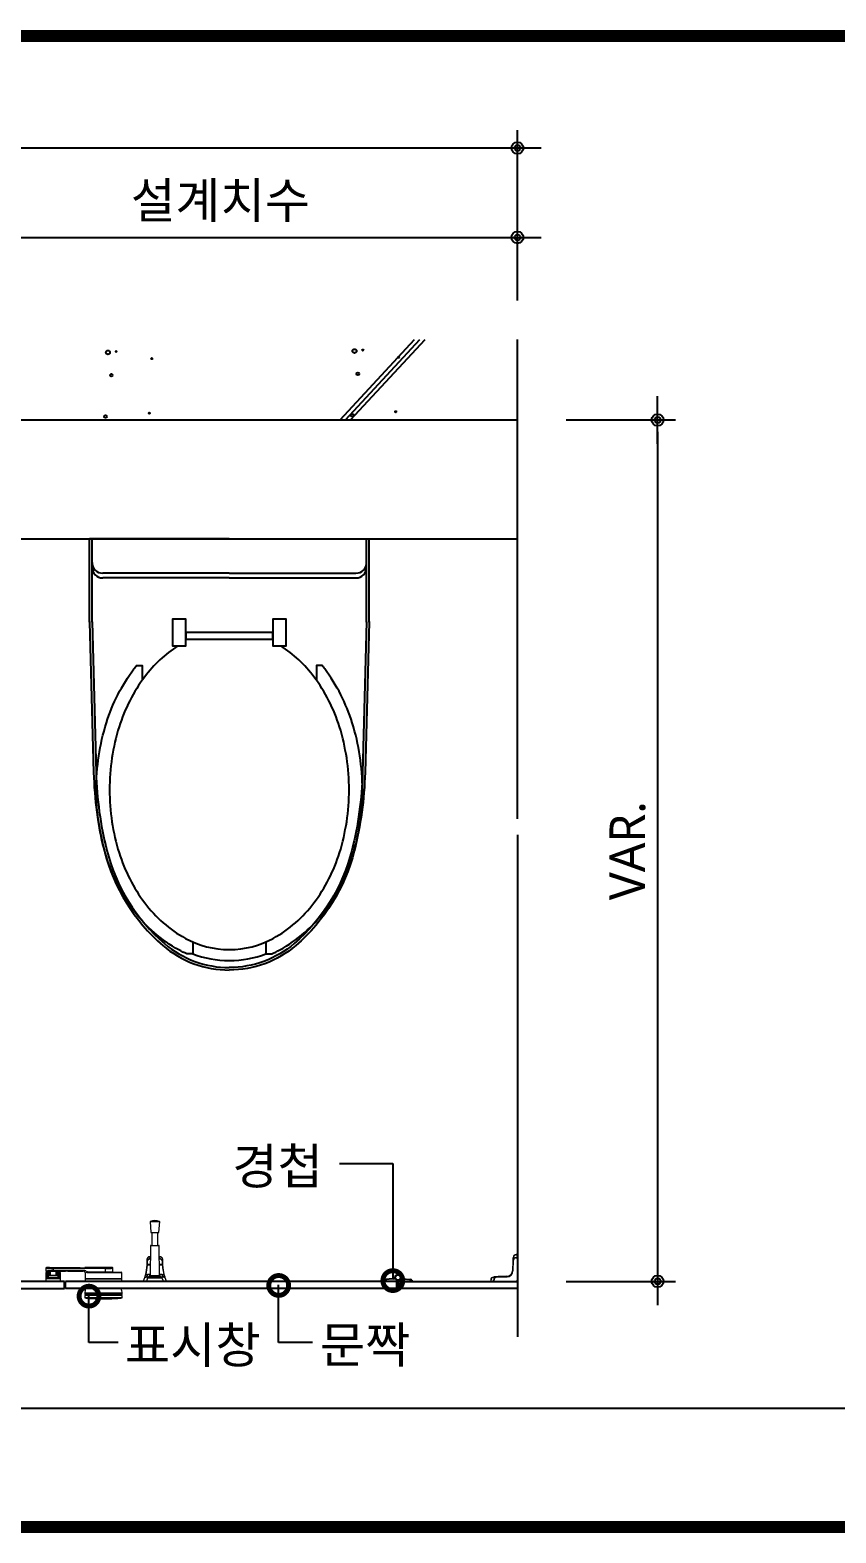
# Model space of a CAD drawing. Extents: x -256 to 8104, y -176 to 5714.
# Drawn here: x 3810 to 4488, y 2764 to 4029 of the extents above; entities that cross this region are included whole.
import ezdxf
from ezdxf.enums import TextEntityAlignment as Align

# ---------------------------------------------------------------- set-up
doc = ezdxf.new("R2010")
doc.units = 0
doc.header["$LTSCALE"] = 30
doc.layers.get('0').update_dxf_attribs({"linetype": 'CONTINUOUS'})
doc.layers.get('DEFPOINTS').update_dxf_attribs({"linetype": 'CONTINUOUS'})
for name, color, linetype in [('0_toilet', 6, 'CONTINUOUS'), ('DIM', 7, 'CONTINUOUS'), ('HAT', 8, 'CONTINUOUS'), ('경첩', 4, 'CONTINUOUS'), ('문자', 3, 'CONTINUOUS'), ('부자재', 4, 'CONTINUOUS'), ('옷걸이', 4, 'CONTINUOUS'), ('잠금쇠(회전형)', 4, 'CONTINUOUS'), ('치수', 1, 'CONTINUOUS'), ('해치', 8, 'CONTINUOUS')]:
    doc.layers.add(name, color=color, linetype=linetype)
doc.styles.add('돋움', font='malgun.ttf')
doc.dimstyles.new('10', dxfattribs={"dimscale": 10, "dimtxt": 3, "dimasz": 1, "dimexe": 1.5, "dimexo": 2, "dimgap": 1, "dimtad": 1, "dimdec": 0, "dimlunit": 6, "dimtxsty": '돋움', "dimblk": 'DIMDOT', "dimcen": -1, "dimdle": 1.5, "dimclrt": 3, "dimazin": 3, "dimtfac": 1, "dimtdec": 0, "dimtix": 1, "dimtmove": 2, "dimatfit": 3, "dimldrblk": 'DIMDOT', "dimarcsym": 0})

# ---------------------------------------------------------------- blocks, each defined once
blk = doc.blocks.new('DIMDOT')
at = {"linetype": 'Continuous'}
blk.add_line((-2, 0), (2, 0), dxfattribs=at)
for radius in [0.5, 0.25]:
    blk.add_circle((0, 0), radius, dxfattribs=at)
blk = doc.blocks.new('*D345')
at = {"layer": 'DEFPOINTS', "color": 0}
for p in [(162562.7, 3876.8), (162562.7, 3151.8), (162659.6, 3151.8)]:
    blk.add_point(p, dxfattribs=at)
at = {"layer": 'DIM', "color": 0, "lineweight": -2, "ltscale": 10}
for p, q in [((162582.7, 3876.8), (162674.6, 3876.8)), ((162659.6, 3866.8), (162659.6, 3161.8)), ((162582.7, 3151.8), (162674.6, 3151.8))]:
    blk.add_line(p, q, dxfattribs=at)
at = {"layer": 'DIM', "color": 0, "lineweight": -2, "xscale": 10, "yscale": 10, "zscale": 10}
for p, rotation in [((162659.6, 3876.8), 90), ((162659.6, 3151.8), 270)]:
    blk.add_blockref('DIMDOT', p, dxfattribs=dict(at, rotation=rotation))
at = {"layer": 'DIM', "color": 3, "insert": (162634.4, 3514.3), "char_height": 30, "attachment_point": 5, "rotation": 90, "style": '돋움'}
blk.add_mtext('VAR.', dxfattribs=at)
blk = doc.blocks.new('_DOTSMALL')
at = {"color": 0, "linetype": 'ByBlock', "const_width": 0.5}
blk.add_lwpolyline([(-0.0625, 0, 1), (0.0625, 0, 1)], format="xyb", close=True, dxfattribs=at)
blk = doc.blocks.new('A$C63EC304E')
at = {"layer": '치수', "color": 1, "xscale": 2.5, "yscale": 2.5, "zscale": 2.5, "rotation": 234.3098741996962}
blk.add_blockref('_DOTSMALL', (0.312, 0.312), dxfattribs=at)
blk = doc.blocks.new('A$C2BC9653E')
at = {"layer": '치수', "xscale": 0.3333333333333333, "yscale": 0.3333333333333333, "zscale": 0.3333333333333333}
blk.add_blockref('A$C63EC304E', (0, 0), dxfattribs=at)
blk = doc.blocks.new('A$C7FC71301')
at = {"layer": '치수', "rotation": 180}
blk.add_blockref('A$C2BC9653E', (0.208, 0.208), dxfattribs=at)
blk = doc.blocks.new('A$C4A20372B')
at = {"layer": '치수'}
blk.add_blockref('A$C7FC71301', (0, 0), dxfattribs=at)
blk = doc.blocks.new('A$C566469F5')
at = {"layer": '치수'}
blk.add_blockref('A$C4A20372B', (0, 0), dxfattribs=at)
blk = doc.blocks.new('A$C7E317CD4')
at = {"layer": '해치', "xscale": 2, "yscale": 2, "zscale": 2}
blk.add_blockref('A$C566469F5', (0, 0), dxfattribs=at)
blk = doc.blocks.new('A$C601D7F27')
at = {"layer": '치수'}
blk.add_blockref('A$C7E317CD4', (0, 0), dxfattribs=at)
blk = doc.blocks.new('A$C38802C08')
at = {"layer": '치수'}
blk.add_blockref('A$C601D7F27', (0, 0), dxfattribs=at)
blk = doc.blocks.new('*D346')
at = {"layer": 'DEFPOINTS', "color": 0}
for p in [(162541.7, 4030.4), (162041.7, 3957.3), (162541.7, 3957.3)]:
    blk.add_point(p, dxfattribs=at)
at = {"layer": 'DIM', "color": 0, "lineweight": -2, "ltscale": 10}
for p, q in [((162041.7, 3977.3), (162041.7, 4045.4)), ((162541.7, 3977.3), (162541.7, 4045.4)), ((162051.7, 4030.4), (162531.7, 4030.4))]:
    blk.add_line(p, q, dxfattribs=at)
at = {"layer": 'DIM', "color": 0, "lineweight": -2, "xscale": 10, "yscale": 10, "zscale": 10, "rotation": 180}
blk.add_blockref('DIMDOT', (162041.7, 4030.4), dxfattribs=at)
at = {"layer": 'DIM', "color": 0, "lineweight": -2, "xscale": 10, "yscale": 10, "zscale": 10}
blk.add_blockref('DIMDOT', (162541.7, 4030.4), dxfattribs=at)
at = {"layer": 'DIM', "color": 3, "insert": (162291.7, 4060), "char_height": 30, "attachment_point": 5, "style": '돋움'}
blk.add_mtext('설계치수', dxfattribs=at)
blk = doc.blocks.new('*D347')
at = {"layer": 'DEFPOINTS', "color": 0}
for p in [(162541.7, 4105.7), (161041.7, 3957.3), (162541.7, 3957.3)]:
    blk.add_point(p, dxfattribs=at)
at = {"layer": 'DIM', "color": 0, "lineweight": -2, "ltscale": 10}
for p, q in [((161041.7, 3977.3), (161041.7, 4120.7)), ((162541.7, 3977.3), (162541.7, 4120.7)), ((161051.7, 4105.7), (162531.7, 4105.7))]:
    blk.add_line(p, q, dxfattribs=at)
at = {"layer": 'DIM', "color": 0, "lineweight": -2, "xscale": 10, "yscale": 10, "zscale": 10, "rotation": 180}
blk.add_blockref('DIMDOT', (161041.7, 4105.7), dxfattribs=at)
at = {"layer": 'DIM', "color": 0, "lineweight": -2, "xscale": 10, "yscale": 10, "zscale": 10}
blk.add_blockref('DIMDOT', (162541.7, 4105.7), dxfattribs=at)
at = {"layer": 'DIM', "color": 3, "insert": (161791.7, 4135.4), "char_height": 30, "attachment_point": 5, "style": '돋움'}
blk.add_mtext('설계치수', dxfattribs=at)
blk = doc.blocks.new('A$C10E41893')
at = {"layer": '부자재'}
for p, q in [((6.5, 0), (6.5, 196)), ((123.3, 196), (6.5, 196)), ((123.3, 192.5), (6.5, 192.5)), ((54.8, 0), (54.8, 177.5)), ((61.4, 0), (61.4, 177.5)), ((6.5, 0), (6.5, -196)), ((54.8, 0), (54.8, -177.5)), ((61.4, 0), (61.4, -177.5)), ((123.3, -192.5), (6.5, -192.5)), ((123.3, -196), (6.5, -196))]:
    blk.add_line(p, q, dxfattribs=at)
for points in [[(122.7, 196, -0.012538), (123.3, 196), (334.6, 190.3, -0.055395), (444.7, 175.1, -0.154276), (576.9, 93.3, -0.179504), (611.5, 0, -0.179504)], [(122.8, 192.5, -0.012538), (123.2, 192.5), (334.5, 186.8, -0.055395), (443.8, 171.7, -0.154276), (574.3, 91, -0.179504), (608, 0, -0.179504)], [(572, 51.4), (588.8, 51.4), (588.8, 59.6, 0.021185), (583.3, 70.7, 0.106084), (528.4, 133.7, 0.085733), (452.6, 172.4, 0.075373), (358.7, 186.6, 0.075373), (264.8, 172.4, 0.085733), (189, 133.7, 0.007337), (184.4, 130.1), (184.4, 122), (204.7, 122)], [(156.7, -72, 0.089162), (200.2, -118.7, 0.085733), (270.3, -154.5, 0.075373), (358.7, -167.9, 0.075373), (447.1, -154.5, 0.085733), (517.2, -118.7, 0.106084), (567, -61.6, 0.126931), (582.8, 0, 0.126931), (567, 61.6, 0.106084), (517.2, 118.7, 0.085733), (447.1, 154.5, 0.075373), (358.7, 167.9, 0.075373), (270.3, 154.5, 0.085733), (200.2, 118.7, 0.089162), (156.7, 72)], [(588.8, -51.4, 0.090214), (598.2, 0, 0.090214), (588.8, 51.4, 0.106084)], [(122.7, -196, 0.012538), (123.3, -196), (334.6, -190.3, 0.055395), (444.7, -175.1, 0.154276), (576.9, -93.3, 0.179504), (611.5, 0, 0.179504)], [(122.8, -192.5, 0.012538), (123.2, -192.5), (334.5, -186.8, 0.055395), (443.8, -171.7, 0.154276), (574.3, -91, 0.179504), (608, 0, 0.179504)], [(572, -51.4), (588.8, -51.4), (588.8, -59.6, -0.021185), (583.3, -70.7, -0.106084), (528.4, -133.7, -0.085733), (452.6, -172.4, -0.075373), (358.7, -186.6, -0.075373), (264.8, -172.4, -0.085733), (189, -133.7, -0.007337), (184.4, -130.1), (184.4, -122), (204.7, -122)]]:
    blk.add_lwpolyline(points, format="xyb", dxfattribs=at)
blk.add_lwpolyline([(138, -60.8), (119.3, -60.8), (119.3, -79.5), (156.7, -79.5), (156.7, -60.8), (138, -60.8), (147.3, -60.8), (147.3, 60.8), (138, 60.8), (156.7, 60.8), (156.7, 79.5), (119.3, 79.5), (119.3, 60.8), (138, 60.8), (138, -60.8), (119.3, -60.8)], dxfattribs=at)
for centre, start, end in [((39.8, 177.5), 0, 90), ((46.4, 177.5), 0, 90), ((39.8, -177.5), 270, 0), ((46.4, -177.5), 270, 0)]:
    blk.add_arc(centre, 15, start, end, dxfattribs=at)
blk = doc.blocks.new('AURA_16', base_point=(158321.5, 175.8))
for p, q in [((162541.7, 3541), (162541.7, 3944.6)), ((161041.7, 3876.8), (162541.7, 3876.8)), ((161041.7, 3776.8), (162541.7, 3776.8)), ((162541.7, 3527.6), (162541.7, 3105.1))]:
    blk.add_line(p, q)
at = {"color": 8}
for p, q in [((160805.6, 3045), (162768.2, 3045)), ((162768.2, 3045), (164153.5, 3045))]:
    blk.add_line(p, q, dxfattribs=at)
at = {"color": 8, "const_width": 10}
for points in [[(160805.6, 4199.9), (164153.5, 4199.9)], [(158368.9, 2945), (164153.5, 2945)]]:
    blk.add_lwpolyline(points, dxfattribs=at)
at = {"layer": '0_toilet'}
for p, q in [((162160.7, 3151.8), (161931.7, 3151.8)), ((162160.7, 3145.8), (162160.7, 3151.8)), ((162440.3, 3151.8), (162161.4, 3151.8)), ((162161.4, 3145.8), (162161.4, 3151.8)), ((162440.3, 3145.8), (162440.3, 3151.8)), ((162441.8, 3151.8), (162541.7, 3151.8)), ((162441.8, 3145.8), (162441.8, 3151.8)), ((161931.7, 3145.8), (162160.7, 3145.8)), ((162440.3, 3145.8), (162161.4, 3145.8)), ((162541.7, 3145.8), (162441.8, 3145.8))]:
    blk.add_line(p, q, dxfattribs=at)
at = {"layer": '경첩', "color": 4, "linetype": 'Continuous', "lineweight": 15}
for p, q in [((162537.6, 3163.4), (162537.5, 3163)), ((162537.5, 3163), (162537.8, 3162.7)), ((162537.5, 3162.7), (162537.8, 3162.5)), ((162537.5, 3162.7), (162537.5, 3161.8)), ((162537.7, 3166.3), (162537.6, 3163.4)), ((162537.6, 3163.4), (162537.8, 3163.2)), ((162537.6, 3163.4), (162537.8, 3163.1)), ((162538.1, 3169.6), (162537.7, 3160.6)), ((162537.7, 3167.3), (162538, 3167)), ((162537.7, 3167.3), (162537.7, 3166.6)), ((162537.7, 3166.6), (162538, 3166.4)), ((162537.7, 3166.3), (162537.9, 3166)), ((162537.9, 3171), (162537.8, 3168.3)), ((162537.8, 3168.3), (162538, 3168)), ((162537.8, 3167.6), (162538, 3167.4)), ((162537.9, 3171), (162538.2, 3170.7)), ((162537.9, 3160.6), (162538.4, 3169.6)), ((162538, 3171.6), (162538.2, 3171.4)), ((162538.2, 3172.1), (162538.1, 3169.6)), ((162538.4, 3170.6), (162538.5, 3172.1)), ((162540.5, 3171.8), (162540.5, 3171.9)), ((162540.5, 3171.9), (162541.7, 3171.9)), ((162540.5, 3171.8), (162540.5, 3171.6)), ((162541.7, 3171.8), (162540.5, 3171.8)), ((162540.5, 3171.6), (162541.7, 3171.6)), ((162540.6, 3174.1), (162540.6, 3174.3)), ((162541.7, 3174.3), (162540.6, 3174.3)), ((162540.6, 3174.1), (162541.7, 3174.1)), ((162541.7, 3174.1), (162541.7, 3174.3)), ((162541.7, 3171.9), (162541.7, 3174.1)), ((162541.7, 3171.6), (162541.7, 3171.8)), ((162541.7, 3171.6), (162541.7, 3153.3)), ((162519.5, 3153), (162519.2, 3153)), ((162519.2, 3153), (162519.2, 3151.8)), ((162519.2, 3151.8), (162519.5, 3151.8)), ((162519.5, 3151.8), (162519.5, 3153)), ((162519.5, 3151.8), (162521.6, 3151.8)), ((162524, 3155.4), (162521.5, 3155.3)), ((162521.5, 3155.1), (162522.9, 3155.1)), ((162521.6, 3151.8), (162521.6, 3153.1)), ((162521.6, 3153.1), (162521.7, 3153.1)), ((162521.7, 3153.1), (162522, 3153.1)), ((162521.7, 3153.1), (162521.7, 3151.8)), ((162521.7, 3151.8), (162522, 3151.8)), ((162521.9, 3155.5), (162522, 3155.6)), ((162521.9, 3155.5), (162522.1, 3155.3)), ((162525.2, 3155.7), (162522, 3155.6)), ((162522, 3151.8), (162522, 3153.1)), ((162540.2, 3151.8), (162522, 3151.8)), ((162532.9, 3155.8), (162524, 3155.4)), ((162524, 3155.2), (162532.9, 3155.6)), ((162525.2, 3155.7), (162525.5, 3155.5)), ((162525.9, 3155.8), (162526.2, 3155.5)), ((162526.3, 3155.8), (162526.5, 3155.5)), ((162529.6, 3155.9), (162526.9, 3155.8)), ((162526.9, 3155.8), (162527.2, 3155.6)), ((162529.6, 3155.9), (162529.9, 3155.7)), ((162530.3, 3156), (162530.5, 3155.7)), ((162530.6, 3156), (162530.9, 3155.8)), ((162532.7, 3156.1), (162531.3, 3156)), ((162531.3, 3156), (162531.6, 3155.8)), ((162532.7, 3156.1), (162532.9, 3155.8)), ((162532.9, 3156.1), (162532.7, 3156.1)), ((162533.9, 3156.3), (162534.1, 3156.1)), ((162534.5, 3156.4), (162534.6, 3156.2)), ((162534.7, 3156.5), (162534.9, 3156.3)), ((162535.2, 3156.8), (162535.3, 3156.6)), ((162535.4, 3156.9), (162535.6, 3156.7)), ((162536.5, 3158), (162536.6, 3157.8)), ((162536.6, 3158.2), (162536.8, 3158)), ((162536.9, 3158.6), (162537.1, 3158.4)), ((162537, 3158.8), (162537.2, 3158.6)), ((162537.2, 3159.2), (162537.4, 3159)), ((162537.5, 3159.5), (162537.3, 3159.8)), ((162537.3, 3159.8), (162537.5, 3159.6)), ((162537.5, 3161.3), (162537.4, 3160.6)), ((162537.4, 3160.4), (162537.6, 3160.1)), ((162537.4, 3160.1), (162537.6, 3159.9)), ((162537.5, 3161.8), (162537.7, 3161.6)), ((162537.5, 3161.8), (162537.5, 3161.7)), ((162537.5, 3161.7), (162537.7, 3161.5)), ((162537.5, 3161.7), (162537.5, 3161.4)), ((162537.5, 3161.4), (162537.7, 3161.1)), ((162537.5, 3161.4), (162537.5, 3161.3)), ((162537.5, 3161.3), (162537.7, 3161))]:
    blk.add_line(p, q, dxfattribs=at)
at = {"layer": '경첩', "color": 4, "linetype": 'Continuous', "lineweight": 15, "flags": 128}
for points in [[(162537.5, 3163), (162537.5, 3162.9), (162537.5, 3162.8), (162537.5, 3162.7)], [(162537.6, 3163.4), (162537.6, 3163.4), (162537.6, 3163.4)], [(162537.8, 3168.3), (162537.8, 3168.2), (162537.8, 3168), (162537.8, 3167.9), (162537.8, 3167.8), (162537.8, 3167.7), (162537.8, 3167.7), (162537.8, 3167.6), (162537.8, 3167.6)], [(162537.9, 3171.5), (162538, 3171.5), (162538, 3171.5), (162538, 3171.5), (162538, 3171.6), (162538, 3171.6), (162538, 3171.6), (162538, 3171.6), (162538, 3171.6)], [(162537.9, 3171.5), (162537.9, 3171.4), (162537.9, 3171.3), (162537.9, 3171.1), (162537.9, 3171)], [(162538.1, 3169.6), (162538.1, 3169.6), (162538.1, 3169.6), (162538.2, 3169.6), (162538.2, 3169.6), (162538.2, 3169.6), (162538.3, 3169.6), (162538.3, 3169.6), (162538.4, 3169.6)], [(162538.5, 3172.1), (162538.4, 3172.1), (162538.4, 3172.1), (162538.3, 3172.1), (162538.3, 3172.1), (162538.3, 3172.1), (162538.2, 3172.1), (162538.2, 3172.1), (162538.2, 3172.1)], [(162521.5, 3155.1), (162521.5, 3155.1), (162521.5, 3155.2), (162521.5, 3155.2), (162521.5, 3155.2), (162521.5, 3155.3), (162521.5, 3155.3), (162521.5, 3155.3), (162521.5, 3155.3)], [(162524, 3155.4), (162524, 3155.4), (162524, 3155.4), (162524, 3155.4), (162524, 3155.4), (162524, 3155.3), (162524, 3155.3), (162524, 3155.2), (162524, 3155.2)], [(162525.9, 3155.8), (162525.9, 3155.8), (162525.9, 3155.8), (162525.8, 3155.8), (162525.7, 3155.8), (162525.6, 3155.8), (162525.5, 3155.7), (162525.4, 3155.7), (162525.2, 3155.7)], [(162526.9, 3155.8), (162526.8, 3155.8), (162526.7, 3155.8), (162526.6, 3155.8), (162526.5, 3155.8), (162526.4, 3155.8), (162526.3, 3155.8), (162526.3, 3155.8), (162526.3, 3155.8), (162526.3, 3155.8)], [(162530.3, 3156), (162530.3, 3156), (162530.3, 3156), (162530.2, 3156), (162530.1, 3156), (162530, 3156), (162529.9, 3156), (162529.8, 3155.9), (162529.6, 3155.9)], [(162531.3, 3156), (162531.2, 3156), (162531.1, 3156), (162530.9, 3156), (162530.8, 3156), (162530.8, 3156), (162530.7, 3156), (162530.7, 3156), (162530.6, 3156)], [(162532.9, 3155.8), (162532.9, 3155.8), (162532.9, 3155.8), (162532.9, 3155.8), (162532.9, 3155.8), (162532.9, 3155.7), (162532.9, 3155.7), (162532.9, 3155.6), (162532.9, 3155.6)], [(162537.3, 3159.8), (162537.3, 3159.8), (162537.3, 3159.8)], [(162537.4, 3160.4), (162537.4, 3160.2), (162537.4, 3160.1)], [(162537.7, 3160.6), (162537.7, 3160.6), (162537.7, 3160.6), (162537.7, 3160.6), (162537.8, 3160.6), (162537.8, 3160.6), (162537.8, 3160.6), (162537.9, 3160.6), (162537.9, 3160.6)]]:
    blk.add_lwpolyline(points, dxfattribs=at)
at = {"layer": '경첩', "color": 4, "linetype": 'Continuous', "lineweight": 15}
for centre, radius, start, end in [((162540.5, 3169.5), 2.35, 90, 177.3017), ((162540.6, 3172), 2.35, 90, 177.3017), ((162540.5, 3169.5), 2.1, 90, 177.3017), ((162540.6, 3172), 2.1, 90, 177.3017), ((162521.6, 3153), 2.35, 92.6983, 180), ((162521.6, 3153), 2.1, 92.6983, 180), ((162524.1, 3153.1), 2.35, 92.6983, 180), ((162524.1, 3153.1), 2.1, 92.6983, 180), ((162532.7, 3160.8), 5.25, 272.6983, 357.3017), ((162532.7, 3160.8), 5, 272.6983, 357.3017), ((162532.7, 3160.8), 4.75, 272.6983, 285), ((162532.7, 3160.8), 4.75, 284.9998, 291.7506), ((162532.7, 3160.8), 4.75, 294.9948, 301.2998), ((162532.7, 3160.8), 4.75, 301.2991, 304.3858), ((162532.7, 3160.8), 4.75, 304.3849, 322.5608), ((162532.7, 3160.8), 4.75, 322.5612, 325.6145), ((162532.7, 3160.8), 4.75, 325.6151, 331.8264), ((162532.7, 3160.8), 4.75, 335.0052, 340.234), ((162532.7, 3160.8), 4.75, 340.234, 346.7569), ((162532.7, 3160.8), 4.75, 346.8377, 351.3944), ((162532.7, 3160.8), 4.75, 354.0912, 357.3017), ((162540.2, 3153.3), 1.5, 270, 0)]:
    blk.add_arc(centre, radius, start, end, dxfattribs=at)
at = {"layer": '부자재'}
for p, q in [((162429.6, 3152.7), (162429.6, 3151.8)), ((162440.3, 3151.8), (162429.6, 3151.8)), ((162437.4, 3153.9), (162430.2, 3153.4)), ((162430.9, 3152.9), (162430.9, 3151.8)), ((162441.1, 3152.4), (162441.1, 3151.6)), ((162441.3, 3151.6), (162441.1, 3151.6)), ((162441.3, 3152.4), (162441.3, 3151.6)), ((162441.8, 3151.9), (162441.8, 3151.8)), ((162441.8, 3151.8), (162452.8, 3151.8)), ((162444.1, 3154), (162452.2, 3153.4)), ((162451.5, 3152.9), (162451.5, 3151.8)), ((162452.8, 3152.7), (162452.8, 3151.8))]:
    blk.add_line(p, q, dxfattribs=at)
at = {"layer": '부자재', "color": 1}
blk.add_circle((162441.2, 3155), 2.34, dxfattribs=at)
at = {"layer": '부자재'}
for centre, radius, start, end in [((162430.3, 3152.7), 0.7, 101.7765, 181.6712), ((162431.7, 3152.7), 0.884, 113.4077, 164.5497), ((162437.3, 3155.2), 1.29, 272.9231, 352.4724), ((162441.2, 3155), 2.62, 270, 180), ((162441.6, 3150.8), 1.65, 102.5267, 141.5475), ((162440.9, 3150.8), 1.65, 43.1003, 77.4733), ((162441.3, 3154.7), 2.86, 280.084, 345.9792), ((162445.1, 3155.2), 1.29, 187.5276, 267.0769), ((162450.7, 3152.7), 0.884, 15.4503, 67.3004), ((162452.1, 3152.7), 0.7, 358.3288, 78.2235)]:
    blk.add_arc(centre, radius, start, end, dxfattribs=at)
at = {"layer": '옷걸이', "lineweight": 15}
for p, q in [((162232.7, 3202.3), (162233.4, 3192.8)), ((162232.7, 3202.3), (162240.7, 3202.3)), ((162239.9, 3192.8), (162240.7, 3202.3)), ((162233.4, 3192.8), (162239.9, 3192.8)), ((162234.2, 3192.8), (162234.2, 3181.9)), ((162239.2, 3181.9), (162239.2, 3192.8)), ((162232.9, 3181.7), (162232.7, 3156.4)), ((162240.4, 3181.7), (162232.9, 3181.7)), ((162233.2, 3181.9), (162236.7, 3181.9)), ((162236.7, 3181.9), (162240.1, 3181.9)), ((162240.6, 3156.4), (162240.4, 3181.7)), ((162232.8, 3165.4), (162230.3, 3165.4)), ((162230.4, 3166.2), (162232.8, 3166.2)), ((162232.8, 3172.5), (162232.7, 3172.5)), ((162232.7, 3172.5), (162232.7, 3172.4)), ((162232.8, 3172.4), (162232.7, 3172.4)), ((162232.7, 3170.9), (162232.7, 3170.6)), ((162232.7, 3170.9), (162232.8, 3170.9)), ((162232.8, 3170.6), (162232.7, 3170.6)), ((162240.6, 3172.5), (162240.5, 3172.5)), ((162240.6, 3172.4), (162240.5, 3172.4)), ((162240.5, 3170.9), (162240.6, 3170.9)), ((162240.6, 3170.6), (162240.5, 3170.6)), ((162240.5, 3166.2), (162242.9, 3166.2)), ((162243, 3165.4), (162240.5, 3165.4)), ((162240.6, 3172.5), (162240.6, 3172.4)), ((162240.6, 3170.9), (162240.6, 3170.6)), ((162227.2, 3151.9), (162228, 3154.5)), ((162229.5, 3151.9), (162227.2, 3151.9)), ((162228, 3154.5), (162228, 3154.5)), ((162228, 3154.5), (162228, 3154.5)), ((162229, 3155.3), (162228.9, 3155.2)), ((162228.9, 3155.2), (162228.9, 3155.2)), ((162244.4, 3155.2), (162228.9, 3155.2)), ((162230.4, 3157.3), (162229, 3157.3)), ((162230.4, 3157.3), (162229, 3157.3)), ((162230.4, 3154.5), (162229.5, 3151.9)), ((162243.8, 3151.9), (162229.5, 3151.9)), ((162230.3, 3156.8), (162230.4, 3157.3)), ((162230.4, 3154.5), (162230.4, 3155.1)), ((162230.4, 3155.1), (162242.9, 3155.1)), ((162242.9, 3154.5), (162230.4, 3154.5)), ((162241.4, 3156.4), (162231.9, 3156.4)), ((162244.3, 3157.3), (162242.9, 3157.3)), ((162242.9, 3157.3), (162243, 3156.8)), ((162244.3, 3157.3), (162242.9, 3157.3)), ((162242.9, 3154.5), (162242.9, 3155.1)), ((162243.8, 3151.9), (162242.9, 3154.5)), ((162246.2, 3151.9), (162243.8, 3151.9)), ((162244.4, 3155.2), (162244.3, 3155.3)), ((162244.5, 3155.2), (162244.4, 3155.3)), ((162244.4, 3155.2), (162244.4, 3155.2)), ((162245.3, 3154.5), (162246.2, 3151.9)), ((162245.3, 3154.5), (162245.3, 3154.5)), ((162245.3, 3154.5), (162245.3, 3154.5))]:
    blk.add_line(p, q, dxfattribs=at)
at = {"layer": '옷걸이', "lineweight": 15, "flags": 128}
for points in [[(162230.1, 3165.5), (162230.1, 3165.5), (162230.1, 3165.5), (162230.1, 3165.5), (162230.1, 3165.5), (162230.2, 3165.4), (162230.2, 3165.4), (162230.3, 3165.4), (162230.3, 3165.4)], [(162232.7, 3172.5), (162232.7, 3172.5), (162232.3, 3172.5), (162232, 3172.5), (162231.7, 3172.4), (162231.4, 3172.3), (162231.1, 3172.1), (162230.9, 3172), (162230.7, 3171.8), (162230.5, 3171.6), (162230.4, 3171.4), (162230.3, 3171.2), (162230.2, 3170.9), (162230.2, 3170.9)], [(162232.7, 3172.4), (162232.3, 3172.4), (162231.9, 3172.4), (162231.5, 3172.2), (162231.2, 3172.1), (162230.9, 3171.9), (162230.6, 3171.7), (162230.4, 3171.4), (162230.3, 3171.2), (162230.2, 3170.9), (162230.2, 3170.8)], [(162230.2, 3169.3), (162230.3, 3169.6), (162230.4, 3169.8), (162230.6, 3170.1), (162230.8, 3170.3), (162231.1, 3170.5), (162231.4, 3170.7), (162231.8, 3170.8), (162232.2, 3170.9), (162232.7, 3170.9)], [(162232.7, 3170.6), (162232.2, 3170.5), (162231.9, 3170.5), (162231.5, 3170.3), (162231.2, 3170.2), (162231, 3170), (162230.8, 3169.8), (162230.6, 3169.6), (162230.5, 3169.4), (162230.5, 3169.1)], [(162243.1, 3170.8), (162243.1, 3170.8), (162243.1, 3171.1), (162243, 3171.3), (162242.9, 3171.5), (162242.7, 3171.7), (162242.6, 3171.9), (162242.3, 3172.1), (162242.1, 3172.2), (162241.8, 3172.3), (162241.5, 3172.4), (162241.2, 3172.5), (162240.8, 3172.5), (162240.6, 3172.5)], [(162243.1, 3170.8), (162243, 3171.1), (162243, 3171.3), (162242.8, 3171.6), (162242.6, 3171.8), (162242.3, 3172), (162241.9, 3172.2), (162241.6, 3172.3), (162241.2, 3172.4), (162240.7, 3172.4), (162240.6, 3172.4)], [(162240.6, 3170.9), (162241, 3170.9), (162241.4, 3170.8), (162241.8, 3170.7), (162242.1, 3170.6), (162242.4, 3170.4), (162242.7, 3170.2), (162242.9, 3169.9), (162243, 3169.7), (162243.1, 3169.3)], [(162242.8, 3169.1), (162242.8, 3169.4), (162242.6, 3169.7), (162242.5, 3169.9), (162242.2, 3170.1), (162242, 3170.2), (162241.7, 3170.4), (162241.3, 3170.5), (162240.9, 3170.5), (162240.6, 3170.6)], [(162243.2, 3165.5), (162243.2, 3165.5), (162243.2, 3165.5), (162243.2, 3165.5), (162243.2, 3165.5), (162243.1, 3165.4), (162243.1, 3165.4), (162243, 3165.4), (162243, 3165.4)], [(162228.7, 3157.1), (162228.7, 3157.1), (162228.7, 3157.1)], [(162228.9, 3155.3), (162228.9, 3155.2), (162228.8, 3155.2)], [(162229, 3155.3), (162229, 3155.2), (162228.9, 3155.2)], [(162228.9, 3155.3), (162228.9, 3155.3), (162229, 3155.3)], [(162229, 3157.3), (162229, 3157.3), (162229, 3157.3)], [(162231.2, 3155.2), (162230.7, 3155.2), (162230.5, 3155.2), (162230.4, 3155.3), (162230.5, 3155.3), (162230.8, 3155.3), (162230.9, 3155.4)], [(162232.7, 3157.7), (162232.1, 3157.7), (162230.8, 3157.6)], [(162242.5, 3157.6), (162240.9, 3157.7), (162240.6, 3157.7)], [(162242.4, 3155.4), (162242.7, 3155.3), (162242.9, 3155.3), (162242.9, 3155.3), (162242.7, 3155.2), (162242.4, 3155.2), (162241.9, 3155.2)], [(162244.4, 3155.2), (162244.3, 3155.2), (162244.3, 3155.3)], [(162244.4, 3155.3), (162244.4, 3155.3), (162244.3, 3155.3)]]:
    blk.add_lwpolyline(points, dxfattribs=at)
at = {"layer": '옷걸이', "lineweight": 15}
for centre, radius, start, end in [((162236.7, 3192), 11, 68.7607, 111.2393), ((162233.2, 3181.7), 0.25, 90, 179.5), ((162240.1, 3181.7), 0.25, 0.5, 90), ((162177.5, 3169.7), 52.8, 346.2317, 355.4136), ((162177.5, 3169.7), 53, 346.5097, 355.4136), ((162177.5, 3169.7), 52.8, 356.4511, 359.6096), ((162230.4, 3166.4), 0.23, 185.4574, 275.1888), ((162177.5, 3169.7), 52.8, 355.4136, 356.451), ((162177.5, 3169.7), 52.8, 359.6096, 1.2369), ((162230.5, 3169.3), 0.227, 188.2087, 276.392), ((162196.4, 3168.8), 34.1, 354.2736, 355.5668), ((162177.5, 3169.5), 53, 356.4511, 359.6096), ((162177.5, 3171.3), 55.3, 359.6189, 1.2073), ((162295.8, 3171.3), 55.3, 178.7927, 180.3811), ((162242.8, 3169.3), 0.227, 263.608, 351.7913), ((162295.8, 3169.5), 53, 180.3904, 183.5489), ((162242.9, 3166.4), 0.23, 264.8112, 354.5426), ((162276.9, 3168.8), 34.1, 184.4333, 185.7264), ((162295.8, 3169.7), 53, 184.5864, 193.4903), ((162295.8, 3169.7), 52.8, 178.7631, 180.3904), ((162295.8, 3169.7), 52.8, 180.3904, 183.5489), ((162295.8, 3169.7), 52.8, 183.5489, 184.5865), ((162295.8, 3169.7), 52.8, 184.5864, 193.7683), ((162178.7, 3169.3), 51.5, 343.2376, 346.2577), ((162228.9, 3154.2), 1, 89.9937, 161.8081), ((162229.1, 3154.1), 1.17, 101.397, 160.6752), ((162179.1, 3169.5), 51.3, 343.5226, 346.2377), ((162229, 3157.1), 0.25, 90.2728, 166.2395), ((162229, 3157), 0.247, 89.2585, 165.9158), ((162228.5, 3157), 1.81, 282.0607, 352.5143), ((162228.4, 3157.4), 2.24, 284.8265, 3.5932), ((162230.7, 3157.2), 0.376, 79.9393, 150.5456), ((162230.6, 3157.3), 0.248, 89.5881, 179.723), ((162230.8, 3157.3), 0.307, 84.7786, 118.9817), ((162230.5, 3156.7), 1.43, 284.1057, 346.9245), ((162236.8, 3556.3), 401.1, 269.1968, 270.7316), ((162242.8, 3156.7), 1.44, 193.1186, 255.9655), ((162242.5, 3157.2), 0.4, 32.0092, 97.8083), ((162242.5, 3157.3), 0.271, 58.6344, 97.6053), ((162244.9, 3157.4), 2.24, 176.3909, 255.1894), ((162242.7, 3157.3), 0.248, 0.277, 90.4119), ((162244.8, 3157), 1.8, 186.7864, 258.2605), ((162244.3, 3157.1), 0.25, 13.7617, 89.4531), ((162244.3, 3157), 0.247, 14.0842, 90.7415), ((162294, 3169.5), 51.2, 193.7584, 196.469), ((162244.4, 3154.2), 1, 18.1919, 90.0063), ((162244.2, 3154.1), 1.16, 19.2937, 79.3942), ((162294.8, 3169.4), 51.7, 193.7493, 196.7564)]:
    blk.add_arc(centre, radius, start, end, dxfattribs=at)
at = {"layer": '잠금쇠(회전형)', "linetype": 'Continuous', "lineweight": 15}
for p, q in [((162144.9, 3162.9), (162144.9, 3160.4)), ((162147.3, 3163.4), (162145.4, 3163.4)), ((162173.7, 3163.2), (162151.2, 3163.2)), ((162173.7, 3163.2), (162151.2, 3163.2)), ((162151.2, 3163.2), (162151.2, 3163.2)), ((162151.2, 3163), (162195.2, 3163)), ((162151.2, 3162.5), (162151.2, 3163)), ((162151.2, 3162.5), (162151.2, 3160.9)), ((162195.2, 3162.5), (162151.2, 3162.5)), ((162173.7, 3163.2), (162173.7, 3163.2)), ((162200.9, 3163.4), (162177.6, 3163.4)), ((162195.2, 3163), (162195.2, 3162.5)), ((162195.2, 3159.9), (162195.2, 3162.5)), ((162201.4, 3159.9), (162201.4, 3162.9)), ((162144.9, 3160.4), (162148.2, 3160.4)), ((162144.9, 3158.8), (162144.9, 3151.8)), ((162145.3, 3158.8), (162144.9, 3158.8)), ((162144.9, 3151.8), (162157.4, 3151.8)), ((162145.3, 3153.8), (162145.3, 3158.8)), ((162145.3, 3158.8), (162145.8, 3158.8)), ((162157, 3153.8), (162145.3, 3153.8)), ((162145.4, 3159.3), (162145.8, 3159.3)), ((162145.8, 3158.8), (162145.8, 3159.3)), ((162145.8, 3159.3), (162147.7, 3159.3)), ((162145.8, 3158.8), (162145.8, 3154.3)), ((162147.7, 3158.8), (162145.8, 3158.8)), ((162145.8, 3154.3), (162145.9, 3154.3)), ((162145.9, 3158.3), (162147.7, 3158.3)), ((162145.9, 3154.3), (162145.9, 3158.3)), ((162146.4, 3157.8), (162145.9, 3158.3)), ((162145.9, 3154.3), (162146, 3154.3)), ((162146, 3154.3), (162156.4, 3154.3)), ((162146.4, 3157.8), (162146.4, 3154.3)), ((162147.7, 3157.8), (162146.4, 3157.8)), ((162146.9, 3156.8), (162146.9, 3155.3)), ((162154.1, 3156.8), (162146.9, 3156.8)), ((162146.9, 3155.3), (162154.1, 3155.3)), ((162147.2, 3157.1), (162153.9, 3157.1)), ((162153.9, 3155.1), (162147.2, 3155.1)), ((162147.7, 3158.8), (162147.7, 3159.3)), ((162147.7, 3159.3), (162148.7, 3159.3)), ((162147.7, 3158.3), (162147.7, 3158.8)), ((162148.2, 3158.8), (162147.7, 3158.8)), ((162147.7, 3158.3), (162147.7, 3157.8)), ((162147.7, 3158.3), (162148.2, 3158.3)), ((162148.7, 3157.8), (162147.7, 3157.8)), ((162148.2, 3160.4), (162148.2, 3160.4)), ((162148.2, 3158.8), (162148.2, 3158.3)), ((162148.7, 3158.8), (162148.2, 3158.8)), ((162148.2, 3158.3), (162148.7, 3158.3)), ((162148.7, 3159.9), (162148.7, 3157.1)), ((162177.6, 3160.9), (162151.2, 3160.9)), ((162153.7, 3157.1), (162153.7, 3159.9)), ((162153.7, 3159.3), (162154.7, 3159.3)), ((162154.2, 3158.8), (162153.7, 3158.8)), ((162153.7, 3158.3), (162154.2, 3158.3)), ((162154.7, 3157.8), (162153.7, 3157.8)), ((162153.9, 3157.1), (162155.2, 3157.1)), ((162155.2, 3155.1), (162153.9, 3155.1)), ((162155.4, 3156.8), (162154.1, 3156.8)), ((162154.1, 3155.3), (162155.4, 3155.3)), ((162154.2, 3160.4), (162161.5, 3160.4)), ((162154.7, 3158.8), (162154.2, 3158.8)), ((162154.2, 3158.3), (162154.2, 3158.8)), ((162154.2, 3158.3), (162154.7, 3158.3)), ((162154.7, 3159.3), (162154.7, 3158.8)), ((162154.7, 3159.3), (162156.6, 3159.3)), ((162156.6, 3158.8), (162154.7, 3158.8)), ((162154.7, 3158.8), (162154.7, 3158.3)), ((162154.7, 3158.3), (162156.4, 3158.3)), ((162154.7, 3158.3), (162154.7, 3157.8)), ((162155.9, 3157.8), (162154.7, 3157.8)), ((162155.4, 3155.3), (162155.4, 3156.8)), ((162156.4, 3158.3), (162155.9, 3157.8)), ((162155.9, 3154.3), (162155.9, 3157.8)), ((162156.4, 3158.3), (162156.4, 3154.3)), ((162156.4, 3154.3), (162156.4, 3154.3)), ((162156.4, 3154.3), (162156.6, 3154.3)), ((162156.6, 3159.3), (162156.6, 3158.8)), ((162156.6, 3159.3), (162156.9, 3159.3)), ((162156.6, 3154.3), (162156.6, 3158.8)), ((162156.6, 3158.8), (162157, 3158.8)), ((162157, 3158.8), (162157, 3153.8)), ((162157.4, 3158.8), (162157, 3158.8)), ((162157.4, 3151.8), (162157.4, 3158.8)), ((162163.4, 3160.4), (162176.4, 3160.4)), ((162176.4, 3160.4), (162176.4, 3160.4)), ((162177.9, 3158.8), (162177.9, 3153.9)), ((162208.9, 3153.9), (162177.9, 3153.9)), ((162177.9, 3153.8), (162177.9, 3152.1)), ((162177.9, 3153.8), (162208.9, 3153.8)), ((162177.9, 3152.1), (162208.9, 3152.1)), ((162208.7, 3151.8), (162178.2, 3151.8)), ((162179.3, 3159.4), (162179.2, 3159.6)), ((162208.9, 3158.9), (162179.4, 3158.9)), ((162180, 3159.4), (162180, 3159.9)), ((162180, 3159.9), (162195.2, 3159.9)), ((162180, 3159.4), (162208.4, 3159.4)), ((162185.7, 3153.9), (162185.7, 3153.8)), ((162195.2, 3159.4), (162195.2, 3159.9)), ((162195.2, 3159.9), (162201.4, 3159.9)), ((162201.2, 3153.8), (162201.2, 3153.9)), ((162205.8, 3153.8), (162205.8, 3153.9)), ((162207.9, 3153.8), (162207.9, 3153.9)), ((162207.9, 3153.8), (162207.9, 3153.9)), ((162208.9, 3153.9), (162208.9, 3158.9)), ((162208.9, 3152.1), (162208.9, 3153.8)), ((162177.7, 3141.8), (162177.7, 3140.8)), ((162209.2, 3141.8), (162177.7, 3141.8)), ((162209.2, 3140.8), (162177.7, 3140.8)), ((162177.7, 3139.8), (162177.7, 3138.3)), ((162209.2, 3139.8), (162177.7, 3139.8)), ((162177.7, 3138.3), (162193.4, 3138.3)), ((162193.4, 3137.8), (162178.1, 3137.8)), ((162208.7, 3140.3), (162178.2, 3140.3)), ((162208.7, 3140.3), (162178.2, 3140.3)), ((162208.5, 3145.7), (162178.4, 3145.7)), ((162178.5, 3145.8), (162193.4, 3145.8)), ((162181.3, 3137.5), (162205.6, 3137.5)), ((162181.3, 3137.5), (162193.4, 3137.5)), ((162205.3, 3137.5), (162181.6, 3137.5)), ((162187.8, 3137.3), (162187.9, 3137.3)), ((162187.9, 3137.3), (162199, 3137.3)), ((162190.7, 3137.2), (162190.7, 3137.3)), ((162191.3, 3137.1), (162195.6, 3137.1)), ((162191.3, 3137.1), (162195.6, 3137.1)), ((162191.6, 3137.3), (162191.6, 3137.2)), ((162191.6, 3137.2), (162195.2, 3137.2)), ((162195.2, 3137.1), (162191.7, 3137.1)), ((162193.4, 3145.8), (162208.3, 3145.8)), ((162193.4, 3138.3), (162209.2, 3138.3)), ((162208.7, 3137.8), (162193.4, 3137.8)), ((162193.4, 3137.5), (162205.6, 3137.5)), ((162195.2, 3137.2), (162195.2, 3137.3)), ((162196.1, 3137.3), (162196.1, 3137.2)), ((162199, 3137.3), (162199.2, 3137.3)), ((162209.2, 3140.8), (162209.2, 3141.8)), ((162209.2, 3138.3), (162209.2, 3139.8))]:
    blk.add_line(p, q, dxfattribs=at)
at = {"layer": '잠금쇠(회전형)', "linetype": 'Continuous', "lineweight": 15, "flags": 128}
for points in [[(162151.2, 3163.2), (162150.5, 3163.2), (162149.9, 3163.2), (162149.3, 3163.3), (162148.7, 3163.3), (162148.3, 3163.3), (162147.9, 3163.4), (162147.6, 3163.4), (162147.4, 3163.4), (162147.3, 3163.4), (162147.3, 3163.4)], [(162187.8, 3137.3), (162187.6, 3137.3), (162187.5, 3137.3), (162187.5, 3137.3), (162187.6, 3137.3), (162187.8, 3137.3)], [(162191.7, 3137.1), (162191.7, 3137.1), (162191.7, 3137.1), (162191.7, 3137.1), (162191.6, 3137.1), (162191.6, 3137.1), (162191.6, 3137.2), (162191.6, 3137.2), (162191.6, 3137.2)], [(162195.2, 3137.1), (162195.2, 3137.1), (162195.2, 3137.1), (162195.2, 3137.1), (162195.2, 3137.1), (162195.2, 3137.1), (162195.2, 3137.2), (162195.2, 3137.2), (162195.2, 3137.2)], [(162199.2, 3137.3), (162199.2, 3137.3), (162199.4, 3137.3), (162199.4, 3137.3), (162199.3, 3137.3), (162199.1, 3137.3)]]:
    blk.add_lwpolyline(points, dxfattribs=at)
at = {"layer": '잠금쇠(회전형)', "linetype": 'Continuous', "lineweight": 15}
for centre, radius, start, end in [((162145.4, 3162.9), 0.5, 90, 180), ((162151.2, 3208.9), 46.4, 262.2082, 269.9516), ((162151.2, 3201.8), 38.9, 261.4299, 269.9411), ((162173.7, 3202.8), 39.6, 270.014, 275.6703), ((162195.2, 3201.8), 38.8, 270.0516, 278.5774), ((162195.2, 3208.8), 46.3, 270.0429, 277.7974), ((162200.9, 3162.9), 0.5, 0, 90), ((162151.2, 3121), 39.9, 90.0704, 99.0775), ((162145.4, 3158.8), 0.5, 90, 180), ((162145.8, 3158.8), 0.485, 91.9622, 181.8362), ((162146.1, 3153.5), 0.816, 110.8265, 158.264), ((162147.2, 3156.8), 0.25, 90, 180), ((162147.2, 3155.3), 0.25, 180, 270), ((162147.7, 3158.8), 0.5, 0, 90), ((162147.7, 3158.3), 0.5, 270, 0), ((162151.2, 3120.2), 40.4, 85.7371, 94.238), ((162148.2, 3159.9), 0.5, 0.4364, 88.0475), ((162151.2, 3132.3), 27.7, 84.8219, 95.1479), ((162154.2, 3159.9), 0.5, 89.9688, 179.9724), ((162154.7, 3158.8), 0.5, 90, 180), ((162154.7, 3158.3), 0.5, 180, 270), ((162155.2, 3156.8), 0.25, 0, 90), ((162155.2, 3155.3), 0.25, 270, 0), ((162156.6, 3158.8), 0.485, 358.1638, 88.0378), ((162156.3, 3153.5), 0.816, 21.736, 69.1735), ((162156.9, 3158.8), 0.5, 0, 90), ((162162.4, 3121.1), 39.3, 88.5426, 91.4397), ((162168.9, 3181.4), 22.3, 289.4853, 292.988), ((162176.4, 3158.9), 1.56, 359.595, 89.9503), ((162177.7, 3159.4), 1.54, 8.6008, 92.9035), ((162178.2, 3152.1), 0.25, 180, 270), ((162199.9, 3111.2), 52.5, 113.1385, 114.7084), ((162180, 3158.7), 1.18, 89.4884, 132.259), ((162181, 3159.6), 1.69, 184.5827, 202.3275), ((162180, 3158.8), 0.588, 82.6337, 171.8516), ((162201.9, 3159.9), 0.5, 180, 270), ((162208.4, 3158.9), 0.5, 0, 90), ((162208.7, 3152.1), 0.25, 270, 0), ((162188.7, 3141.8), 11, 159.2996, 180), ((162177.7, 3140.3), 0.5, 0, 90), ((162177.7, 3140.3), 0.5, 270, 0), ((162178.2, 3138.3), 0.5, 180, 264.5584), ((162193.4, 3298.4), 161.3, 264.5584, 265.686), ((162178.5, 3145.7), 0.15, 90, 159.2996), ((162181.3, 3137.6), 0.125, 265.686, 270), ((162181.6, 3137.6), 0.125, 235.4626, 265.7969), ((162193.4, 3298.5), 161.5, 265.7969, 269.2276), ((162187.7, 3135.5), 1.78, 88.6382, 96.0273), ((162193.7, 3218), 80.9, 265.7789, 267.8287), ((162193.8, 3218), 80.8, 266.5383, 267.829), ((162190.6, 3137.2), 0.114, 281.5317, 6.6087), ((162191.7, 3167.8), 30.7, 268.0585, 270.0013), ((162191.6, 3159.8), 22.6, 267.7351, 270.0014), ((162195.3, 3159.6), 22.4, 269.9881, 272.2754), ((162195.2, 3167.5), 30.5, 269.9897, 271.9505), ((162193.4, 3298.5), 161.5, 270.7724, 274.2031), ((162193.1, 3218), 80.8, 272.171, 273.4617), ((162196.3, 3137.2), 0.114, 173.3913, 258.4683), ((162193.2, 3218), 80.9, 272.1713, 274.2211), ((162199.1, 3137.4), 0.0882, 204.5731, 265.3621), ((162199.2, 3136.2), 1.13, 83.0858, 90.7191), ((162205.3, 3137.6), 0.125, 274.2031, 304.5374), ((162193.4, 3298.4), 161.3, 274.314, 275.4416), ((162205.6, 3137.6), 0.125, 270, 274.314), ((162208.3, 3145.7), 0.15, 20.7004, 90), ((162198.1, 3141.8), 11, 0, 20.7004), ((162209.2, 3140.3), 0.5, 90, 180), ((162209.2, 3140.3), 0.5, 180, 270), ((162208.7, 3138.3), 0.5, 275.4416, 0)]:
    blk.add_arc(centre, radius, start, end, dxfattribs=at)
at = {"layer": '치수'}
for p, q in [((162391.9, 3250.9), (162436.8, 3250.9)), ((162436.8, 3250.9), (162436.8, 3154.6)), ((162181.2, 3100.3), (162181.2, 3139.3)), ((162340.8, 3100.3), (162340.8, 3148.8)), ((162205.9, 3100.3), (162181.2, 3100.3)), ((162369.3, 3100.3), (162340.8, 3100.3))]:
    blk.add_line(p, q, dxfattribs=at)
at = {"layer": '해치'}
for p, q in [((162392.5, 3876.8), (162455.2, 3944.6)), ((162401.3, 3876.8), (162464, 3944.6))]:
    blk.add_line(p, q, dxfattribs=at)
at = {"layer": '해치', "color": 2}
blk.add_line((162396.9, 3876.8), (162459.6, 3944.6), dxfattribs=at)
at = {"layer": '해치'}
for centre, radius in [((162197.2, 3933.6), 1.68), ((162204.1, 3934.4), 0.56), ((162404.6, 3934.8), 1.68), ((162411.6, 3935.6), 0.56), ((162234.1, 3928.4), 0.56), ((162441.6, 3929.6), 0.56), ((162200, 3914.4), 1.12), ((162407.4, 3915.6), 1.12), ((162439.3, 3883.7), 0.559), ((162195.2, 3879.6), 1.12), ((162231.9, 3882.5), 0.559), ((162402.6, 3880.9), 1.12)]:
    blk.add_circle(centre, radius, dxfattribs=at)
at = {"layer": 'HAT', "xscale": 0.6000000000003638, "yscale": 0.6000000000003638, "zscale": 0.6000000000003638, "rotation": 270}
blk.add_blockref('A$C10E41893', (162299.3, 3780.7), dxfattribs=at)
at = {"layer": '해치', "yscale": 20, "zscale": 20}
for p, xscale, rotation in [((162345, 3152.5), -20, 89.99999999999997), ((162432.7, 3156.6), 20, 270), ((162185.4, 3143.5), -20, 89.99999999999997)]:
    blk.add_blockref('A$C38802C08', p, dxfattribs=dict(at, xscale=xscale, rotation=rotation))
at = {"layer": '문자', "style": '돋움'}
for s, p in [('경첩', (162339.9, 3249.2)), ('표시창', (162268.6, 3098.6)), ('문짝', (162413.5, 3098.6))]:
    blk.add_text(s, height=30.34, dxfattribs=at).set_placement(p, align=Align.MIDDLE)
at = {"layer": 'DIM', "ltscale": 10}
for base, p1, picture, middle in [((162541.7, 4105.7), (161041.7, 3957.3), '*D347', (161791.7, 4135.4)), ((162541.7, 4030.4), (162041.7, 3957.3), '*D346', (162291.7, 4060))]:
    dim = blk.add_linear_dim(base=base, p1=p1, p2=(162541.7, 3957.3), text='설계치수', dimstyle='10', override={"dimtxsty": '돋움'}, dxfattribs=at)
    dim.commit()
    dim.dimension.update_dxf_attribs({"geometry": picture, "text_midpoint": middle})
dim = blk.add_linear_dim(base=(162659.6, 3151.8), p1=(162562.7, 3876.8), p2=(162562.7, 3151.8), angle=90, text='VAR.', dimstyle='10', override={"dimtxsty": '돋움'}, dxfattribs=at)
dim.commit()
dim.dimension.update_dxf_attribs({"geometry": '*D345', "text_midpoint": (162634.4, 3514.3)})

msp = doc.modelspace()

# ---------------------------------------------------------------- block references
msp.add_blockref('AURA_16', (0, 0))

doc.saveas('drawing.dxf')
